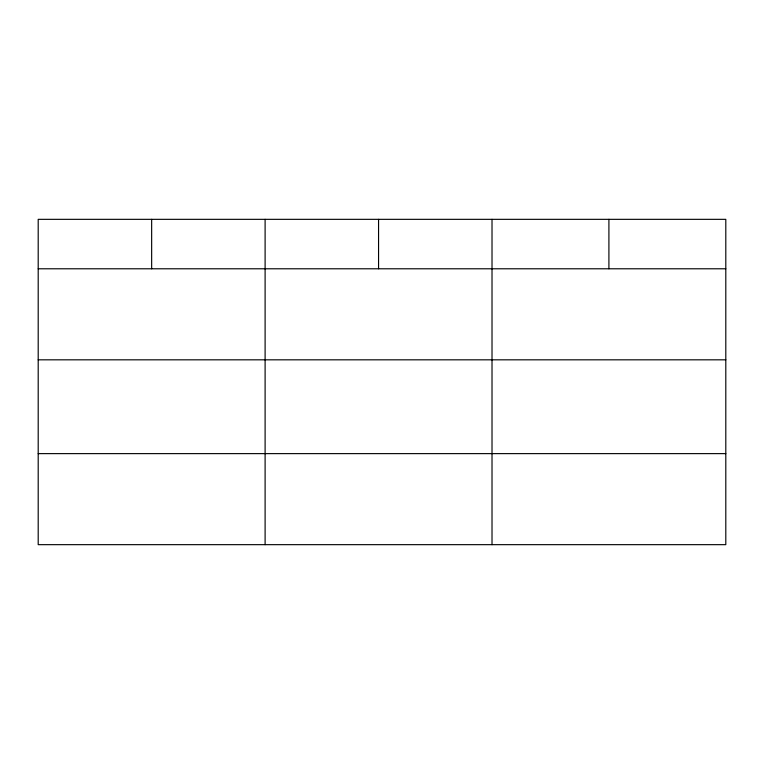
<?xml version="1.0" encoding="UTF-8"?>
<svg xmlns="http://www.w3.org/2000/svg" width="764" height="764" viewBox="0 0 764 764"><rect width="100%" height="100%" fill="white"/><g stroke="black" fill="none" stroke-linecap="round" stroke-linejoin="round"><path stroke-width="1.15" d="M725.8 359.825L725.8 219.335L38.2 219.335L38.2 544.665L725.8 544.665L725.8 359.825L38.2 359.825M38.2 268.785L725.8 268.785M38.2 453.625L725.8 453.625M608.908 219.335L608.908 268.785M492.016 219.335L492.016 544.665M378.562 219.335L378.562 268.785M265.108 219.335L265.108 544.665M151.654 219.335L151.654 268.785"/></g></svg>
